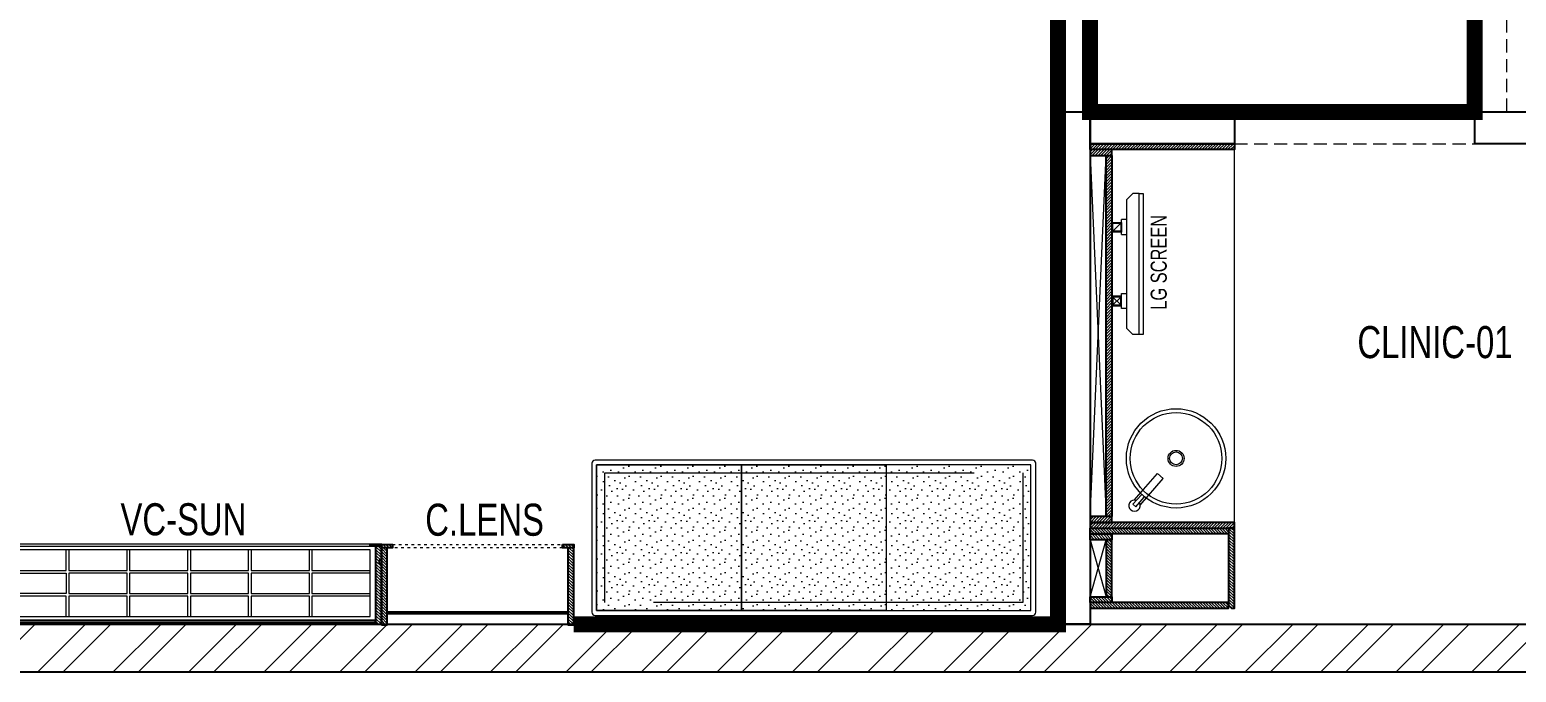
# Model space of a CAD drawing. Header units: feet. Extents: x 9821640 to 9837621, y -5946477 to -5940547.
# Drawn here: x 9829872 to 9834511, y -5946477 to -5944471 of the extents above; entities that cross this region are included whole.
import ezdxf

# ---------------------------------------------------------------- set-up
doc = ezdxf.new("R2010")
doc.units = ezdxf.units.FT
doc.header["$LTSCALE"] = 33
doc.header["$MEASUREMENT"] = 0
for name, pattern in [('a_p6_plan_L18$0$HIDDEN', [0.375, 0.25, -0.125]), ('ACAD_ISO03W100', [30, 12, -18]), ('HIDDEN2', [4.7624999999999975, 3.174999999999998, -1.587499999999999])]:
    doc.linetypes.add(name, pattern=pattern)
doc.layers.add('A-WALL', color=1, linetype='Continuous')
for name, color, linetype, lineweight in [('A-WALL HATCH', 251, 'Continuous', 0), ('Floor-Unit', 1, 'Continuous', 13), ('HIDDEN LINE', 177, 'Continuous', 0), ('LENS-CURTAIN', 5, 'a_p6_plan_L18$0$HIDDEN', 9), ('LENS-HATCH', 251, 'Continuous', 5), ('LENS_DIMENSION', 193, 'Continuous', 0), ('LENS_PARTITION', 21, 'Continuous', 25), ('LENS_TEXT', 31, 'Continuous', 5), ('LK-FF&E FLOOR', 1, 'Continuous', 9), ('LK-FF&E WALL', 1, 'Continuous', 9), ('LK-FLUTTED FINISH', 20, 'Continuous', 30), ('LK-IT', 3, 'Continuous', 18), ('LK-MIRROR', 133, 'Continuous', 13), ('LK-TILES FINISH', 251, 'Continuous', 5), ('LN-ELEVATION-1', 81, 'Continuous', 25), ('LN-ELEVATION-2', 103, 'Continuous', 20), ('LN-ELEVATION-3', 125, 'Continuous', 18), ('LN-ELEVATION-4', 145, 'Continuous', 13), ('LN-ELEVATION-5', 167, 'Continuous', 5), ('LN-HATCH', 251, 'Continuous', 0), ('PLANO-TXT', 252, 'Continuous', 5), ('TV', 92, 'Continuous', 18)]:
    doc.layers.add(name, color=color, linetype=linetype, lineweight=lineweight)
doc.styles.add('LK TXT', font='GILC____.TTF', dxfattribs={"height": 100})
doc.styles.get("Standard").update_dxf_attribs({"font": 'GILC____.TTF'})
pattern_1 = [(45, (7858054.083674966, 3504049.203216764), (-4.490128060534575, 4.490128060534575), [])]
pattern_2 = [(45, (3990327.293469645, 1709214.691590092), (-4.490128060534575, 4.490128060534575), [])]
pattern_3 = [(44.99999999999998, (35858.5, -100655.3575484328), (-4.419417382415918, 4.419417382415923), [])]

# ---------------------------------------------------------------- blocks, each defined once
blk = doc.blocks.new('A$Cb24cf00b')
at = {"layer": 'A-WALL HATCH'}
h = blk.add_hatch(dxfattribs=at)
h.set_pattern_fill('ANSI32', color=256, scale=444)
h.set_pattern_definition([(45, (-3680884.064468086, 5462874.332125538), (-117.7332790675601, 117.7332790675601), []), (45, (-3680805.575615506, 5462874.332125538), (-117.7332790675601, 117.7332790675601), [])])
h.paths.add_polyline_path([(0, 0), (0, 2740), (1490, 2740), (1490, 4440), (710, 4440), (710, 4290), (1340, 4290), (1340, 2920), (-150, 2920), (-150, 4290), (10, 4290), (10, 4440), (-240, 4440), (-240, 4805), (-310, 4805), (-310, 2820), (-150, 2820), (-150, 150), (-6655, 150), (-6655, 0)])
h.paths.add_polyline_path([(-150, 5780), (860, 5780), (860, 5930), (-14461.5, 5930), (-14461.5, 5780)])
at = {"layer": 'A-WALL'}
for p, q in [((-11460, 150), (-150, 150)), ((-6470, 150), (-4670, 150)), ((-4670, 150), (-150, 150)), ((0, 0), (-14461.5, 0))]:
    blk.add_line(p, q, dxfattribs=at)
blk = doc.blocks.new('VC HD 1200')
at = {"layer": 'LN-HATCH', "ltscale": 0.5}
h = blk.add_hatch(dxfattribs=at)
h.set_pattern_fill('ANSI31', color=256, scale=2)
h.set_pattern_definition([(45, (3760859.752907088, 1795248.935917533), (-4.490128060534575, 4.490128060534575), [])])
h.paths.add_polyline_path([(-1200, 250), (-1200, 60), (-1194, 60), (-1194, 50), (-1200, 50), (-1200, 6), (-1182, 6), (-1182, 250)])
h = blk.add_hatch(dxfattribs=at)
h.set_pattern_fill('ANSI31', color=256, scale=2)
h.set_pattern_definition(pattern_1)
h.paths.add_polyline_path([(0, 250), (0, 60), (-6, 60), (-6, 50), (0, 50), (0, 6), (-18, 6), (-18, 250)])
h = blk.add_hatch(dxfattribs=at)
h.set_pattern_fill('ANSI31', color=256, scale=2)
h.set_pattern_definition([(45, (7858047.083674965, 3504049.203216764), (-4.490128060534575, 4.490128060534575), [])])
h.paths.add_polyline_path([(-1165, 6), (-1165, 0), (-1200, 0), (-1200, 6)])
h = blk.add_hatch(dxfattribs=at)
h.set_pattern_fill('ANSI31', color=256, scale=2)
h.set_pattern_definition(pattern_1)
h.paths.add_polyline_path([(-28, 6), (-28, 0), (0, 0), (0, 6)])
at = {"layer": 'LN-ELEVATION-1', "ltscale": 0.5}
for points in [[(-1200, 250), (-1200, 60), (-1194, 60), (-1194, 50), (-1200, 50), (-1200, 6), (-1182, 6), (-1182, 250)], [(-18, 238), (-1182, 238), (-1182, 244), (-18, 244)], [(0, 250), (0, 60), (-6, 60), (-6, 50), (0, 50), (0, 6), (-18, 6), (-18, 250)], [(-1165, 6), (-1165, 0), (-1200, 0), (-1200, 6)], [(-35, 6), (-35, 0), (0, 0), (0, 6)]]:
    blk.add_lwpolyline(points, close=True, dxfattribs=at)
at = {"layer": 'LN-ELEVATION-3', "ltscale": 0.5}
for p, q in [((-1182, 250), (-18, 250)), ((-1165, 6), (-35, 6)), ((-35, 0), (-1165, 0))]:
    blk.add_line(p, q, dxfattribs=at)
for points in [[(-1165.000000000465, 226), (-35, 226), (-35, 18), (-1165.000000000465, 18)], [(-1165.000000000465, 226), (-983.3333333334886, 226), (-983.3333333334886, 162), (-1165.000000000465, 162)], [(-975.3333333334886, 226), (-793.6666666665112, 226), (-793.6666666665112, 162), (-975.3333333334886, 162)], [(-785.6666666665112, 226), (-603.9999999995342, 226), (-603.9999999995342, 162), (-785.6666666665112, 162)], [(-595.9999999995342, 226), (-414.3333333325572, 226), (-414.3333333325572, 162), (-595.9999999995342, 162)], [(-406.3333333325572, 226), (-224.6666666655801, 226), (-224.6666666655801, 162), (-406.3333333325572, 162)], [(-216.6666666655801, 226), (-34.99999999860302, 226), (-34.99999999860302, 162), (-216.6666666655801, 162)], [(-1165.000000000465, 90), (-983.3333333334886, 90), (-983.3333333334886, 154), (-1165.000000000465, 154)], [(-975.3333333334886, 154), (-793.6666666665112, 154), (-793.6666666665112, 90), (-975.3333333334886, 90)], [(-785.6666666665112, 154), (-603.9999999995342, 154), (-603.9999999995342, 90), (-785.6666666665112, 90)], [(-595.9999999995342, 154), (-414.3333333325572, 154), (-414.3333333325572, 90), (-595.9999999995342, 90)], [(-406.3333333325572, 154), (-224.6666666655801, 154), (-224.6666666655801, 90), (-406.3333333325572, 90)], [(-216.6666666655801, 154), (-34.99999999860302, 154), (-34.99999999860302, 90), (-216.6666666655801, 90)], [(-1165.000000000465, 82), (-983.3333333334886, 82), (-983.3333333334886, 18), (-1165.000000000465, 18)], [(-975.3333333334886, 82), (-793.6666666665112, 82), (-793.6666666665112, 18), (-975.3333333334886, 18)], [(-785.6666666665112, 82), (-603.9999999995342, 82), (-603.9999999995342, 18), (-785.6666666665112, 18)], [(-595.9999999995342, 82), (-414.3333333325572, 82), (-414.3333333325572, 18), (-595.9999999995342, 18)], [(-406.3333333325572, 82), (-224.6666666655801, 82), (-224.6666666655801, 18), (-406.3333333325572, 18)], [(-216.6666666655801, 82), (-34.99999999860302, 82), (-34.99999999860302, 18), (-216.6666666655801, 18)]]:
    blk.add_lwpolyline(points, close=True, dxfattribs=at)
blk = doc.blocks.new('3 seater Bench 1385')
at = {"layer": 'LENS-HATCH', "lineweight": 0}
h = blk.add_hatch(dxfattribs=at)
h.set_pattern_fill('STIP1', color=177, scale=100, angle=269.9999999999999, pattern_type=2)
h.set_pattern_definition([(270, (6617025.245374651, -170439.1063060568), (100, -1.516e-13), [0, -100]), (270, (6617009.245374652, -170451.1063060568), (100, -1.516e-13), [0, -100]), (270, (6616985.245374652, -170446.1063060568), (100, -1.516e-13), [0, -100]), (270, (6616962.245374652, -170481.1063060568), (100, -1.516e-13), [0, -100]), (270, (6616998.245374652, -170478.1063060568), (100, -1.516e-13), [0, -100]), (270, (6617022.245374652, -170505.1063060568), (100, -1.516e-13), [0, -100]), (270, (6617029.245374651, -170470.1063060568), (100, -1.516e-13), [0, -100]), (270, (6616988.245374651, -170512.1063060568), (100, -1.516e-13), [0, -100]), (270, (6616956.245374652, -170507.1063060568), (100, -1.516e-13), [0, -100]), (270, (6616941.245374651, -170433.1063060568), (100, -1.516e-13), [0, -100]), (270, (6616961.245374652, -170451.1063060568), (100, -1.516e-13), [0, -100]), (270, (6616942.245374652, -170465.1063060568), (100, -1.516e-13), [0, -100]), (270, (6617006.245374652, -170526.1063060568), (100, -1.516e-13), [0, -100]), (270, (6616981.245374652, -170494.1063060568), (100, -1.516e-13), [0, -100]), (270, (6617014.245374652, -170486.1063060568), (100, -1.516e-13), [0, -100]), (270, (6617005.245374651, -170503.1063060568), (100, -1.516e-13), [0, -100]), (270, (6616978.245374651, -170467.1063060568), (100, -1.516e-13), [0, -100]), (270, (6617032.245374652, -170495.1063060568), (100, -1.516e-13), [0, -100]), (270, (6616973.245374651, -170526.1063060568), (100, -1.516e-13), [0, -100]), (270, (6616943.245374651, -170523.1063060568), (100, -1.516e-13), [0, -100])])
h.paths.add_polyline_path([(677.5000000004657, 227.5), (225.8333333334885, 227.5), (225.8333333334885, -227.5), (677.5000000004657, -227.5)])
h.paths.add_polyline_path([(-225.8333333334885, 227.5), (225.8333333334885, 227.5), (225.8333333334885, -227.5), (-225.8333333334885, -227.5)])
h.paths.add_polyline_path([(-677.5000000004657, 227.5), (-225.8333333334885, 227.5), (-225.8333333334885, -227.5), (-677.5000000004657, -227.5)])
at = {"layer": 'LN-ELEVATION-2', "ltscale": 0.5}
for points in [[(-677.5000000004657, 227.5), (-225.8333333334885, 227.5), (-225.8333333334885, -227.5), (-677.5000000004657, -227.5)], [(-225.8333333334885, 227.5), (225.8333333334885, 227.5), (225.8333333334885, -227.5), (-225.8333333334885, -227.5)], [(677.5000000004657, 227.5), (225.8333333334885, 227.5), (225.8333333334885, -227.5), (677.5000000004657, -227.5)]]:
    blk.add_lwpolyline(points, close=True, dxfattribs=at)
at = {"layer": 'LN-ELEVATION-5', "ltscale": 0.5}
blk.add_lwpolyline([(682.4999999995343, 242.5), (-682.5000000004655, 242.5, 0.4142135623730951), (-692.5000000004655, 232.5), (-692.5000000004655, -232.5, 0.4142135623730951), (-682.5000000004655, -242.5), (682.4999999995343, -242.5, 0.4142135623730951), (692.4999999995343, -232.5), (692.4999999995343, 232.5, 0.4142135623730951)], format="xyb", close=True, dxfattribs=at)
blk.add_lwpolyline([(677.4999999995343, 227.5), (-677.5000000004657, 227.5), (-677.5000000004657, -227.5), (677.4999999995343, -227.5)], close=True, dxfattribs=at)
at = {"layer": 'LN-ELEVATION-5', "linetype": 'HIDDEN2', "ltscale": 11}
blk.add_lwpolyline([(-652.5000000004657, 202.5), (652.5000000004657, 202.5), (652.5000000004657, -202.5), (-652.5000000004657, -202.5)], close=True, dxfattribs=at)
blk = doc.blocks.new('CLENS 600')
at = {"layer": 'LN-HATCH', "ltscale": 0.5}
h = blk.add_hatch(dxfattribs=at)
h.set_pattern_fill('ANSI31', color=256, scale=2)
h.set_pattern_definition(pattern_2)
h.paths.add_polyline_path([(-600, 0), (-582, 0), (-582, -240), (-600, -240)])
h = blk.add_hatch(dxfattribs=at)
h.set_pattern_fill('ANSI31', color=256, scale=2)
h.set_pattern_definition([(45, (3975657.572909575, 1709214.691590092), (-4.490128060534575, 4.490128060534575), [])])
h.paths.add_polyline_path([(-18, 0), (0, 0), (0, -240), (-18, -240)])
h = blk.add_hatch(dxfattribs=at)
h.set_pattern_fill('ANSI31', color=256, scale=2)
h.set_pattern_definition([(45, (3990252.293469645, 1709214.691590092), (-4.490128060534575, 4.490128060534575), [])])
h.paths.add_polyline_path([(-582, -40), (-18, -40), (-18, -34), (-582, -34)])
h = blk.add_hatch(dxfattribs=at)
h.set_pattern_fill('ANSI31', color=256, scale=2)
h.set_pattern_definition(pattern_2)
h.paths.add_polyline_path([(-600, -250), (-565, -250), (-565, -240), (-600, -240)])
h = blk.add_hatch(dxfattribs=at)
h.set_pattern_fill('ANSI31', color=256, scale=2)
h.set_pattern_definition([(45, (3990177.293469646, 1709214.691590092), (-4.490128060534575, 4.490128060534575), [])])
h.paths.add_polyline_path([(-35, -250), (0, -250), (0, -240), (-35, -240)])
at = {"layer": 'HIDDEN LINE', "linetype": 'ACAD_ISO03W100', "ltscale": 0.02}
for p, q in [((-35, -240), (-565, -240)), ((-565, -250), (-35, -250))]:
    blk.add_line(p, q, dxfattribs=at)
at = {"layer": 'LN-ELEVATION-1', "ltscale": 0.5}
for points in [[(-600, 0), (-582, 0), (-582, -240), (-600, -240)], [(-18, 0), (0, 0), (0, -240), (-18, -240)], [(-582, -40), (-18, -40), (-18, -34), (-582, -34)], [(-600, -250), (-565, -250), (-565, -240), (-600, -240)], [(-35, -250), (0, -250), (0, -240), (-35, -240)]]:
    blk.add_lwpolyline(points, close=True, dxfattribs=at)
at = {"layer": 'LN-ELEVATION-4'}
blk.add_line((-18, 0), (-582, 0), dxfattribs=at)
blk = doc.blocks.new('rtf')
at = {"color": 0, "linetype": 'ByBlock', "lineweight": -2}
for p, q in [((16412.5253540573, -172798.8148984113), (16452.40026456733, -172798.8148984113)), ((16412.5253540573, -172810.8148984113), (16412.5253540573, -172798.8148984113)), ((16412.5253540573, -172810.8148984113), (16452.40026456733, -172810.8148984113)), ((16425.26329468148, -172793.1007600746), (16535.26329468148, -172793.1007600746)), ((16425.26329468148, -172817.1007600746), (16535.26329468148, -172817.1007600746)), ((16535.26329468148, -172793.1007600746), (16535.26329468148, -172817.1007600746))]:
    blk.add_line(p, q, dxfattribs=at)
for centre, radius, start, end in [((16412.5253540573, -172805.1007600746), 17.5, 21.05058810897431, 340.9421780194656), ((16444.53660690578, -172804.8148984114), 9.891264419597851, 322.656233941354, 37.34376605891414)]:
    blk.add_arc(centre, radius, start, end, dxfattribs=at)
blk = doc.blocks.new('dsg')
at = {"color": 0, "linetype": 'ByBlock', "lineweight": -2}
for radius in [155, 143, 25, 20]:
    blk.add_circle((11491.5035008227, -171102.5847399924), radius, dxfattribs=at)
blk.add_blockref('rtf', (-5117.472106590168, 1702.9323767405), dxfattribs=at)
blk = doc.blocks.new('CLINIC - CABINET SINK')
at = {"layer": 'LN-HATCH', "ltscale": 0.5}
h = blk.add_hatch(dxfattribs=at)
h.set_pattern_fill('ANSI31', color=256, scale=2)
h.set_pattern_definition([(45, (4052861.500382861, 1708016.355767586), (-4.490128060534575, 4.490128060534575), [])])
h.paths.add_polyline_path([(-563.359543572413, 156.9999999999999), (564.640456427587, 156.9999999999999), (564.640456427587, 174.9999999999999), (-563.359543572413, 174.9999999999999)])
h.paths.add_polyline_path([(582.6404564275867, 225), (600.6404564275867, 225), (600.6404564275867, -225), (582.6404564275867, -225)])
h.paths.add_polyline_path([(564.640456427587, 225), (582.6404564275867, 225), (582.6404564275867, 156.9999999999999), (564.640456427587, 156.9999999999999)])
h.paths.add_polyline_path([(-581.359543572413, 225), (-599.359543572413, 225), (-599.359543572413, -225), (-581.359543572413, -225)])
h.paths.add_polyline_path([(-581.359543572413, 225), (-563.359543572413, 225), (-563.359543572413, 156.9999999999999), (-581.359543572413, 156.9999999999999)])
at = {"layer": 'LN-ELEVATION-1', "ltscale": 0.5}
for points in [[(-581.359543572413, 225), (-599.359543572413, 225), (-599.359543572413, -225), (-581.359543572413, -225)], [(-581.359543572413, 225), (-563.359543572413, 225), (-563.359543572413, 156.9999999999999), (-581.359543572413, 156.9999999999999)], [(564.640456427587, 225), (582.6404564275867, 225), (582.6404564275867, 156.9999999999999), (564.640456427587, 156.9999999999999)], [(582.6404564275867, 225), (600.6404564275867, 225), (600.6404564275867, -225), (582.6404564275867, -225)], [(-563.359543572413, 156.9999999999999), (564.640456427587, 156.9999999999999), (564.640456427587, 174.9999999999999), (-563.359543572413, 174.9999999999999)]]:
    blk.add_lwpolyline(points, close=True, dxfattribs=at)
at = {"layer": 'LN-ELEVATION-2', "ltscale": 0.5}
blk.add_line((582.6404564275867, -225), (-581.359543572413, -225), dxfattribs=at)
at = {"layer": 'LN-HATCH', "ltscale": 0.5}
for p, q in [((564.640456427587, 225), (-563.359543572413, 174.9999999999999)), ((-563.359543572413, 225), (564.640456427587, 174.9999999999999))]:
    blk.add_line(p, q, dxfattribs=at)
at = {"layer": 'LN-ELEVATION-3', "xscale": -1, "rotation": 41.1558274151866}
blk.add_blockref('dsg', (-103569.3304926871, 136346.6509754679), dxfattribs=at)
blk = doc.blocks.new('CLINIC SCREEN')
at = {"layer": 'TV', "ltscale": 12}
for p, q in [((-220.0000000000082, -19.41163062257681), (-200.5883693773149, 0)), ((200.5883693773149, 0), (-200.5883693773149, 0)), ((-138.5315413423604, 0), (-138.5315413423604, 15.514207008644)), ((-138.5315413423604, 15.514207008644), (-91.98892031613741, 15.514207008644)), ((-91.98892031613741, 15.514207008644), (-91.98892031613741, 0)), ((91.98892031610741, 15.514207008644), (91.98892031610741, 0)), ((91.98892031610741, 15.514207008644), (138.5315413423595, 15.514207008644)), ((138.5315413423595, 0), (138.5315413423595, 15.514207008644)), ((219.9999999999918, -19.41163062257681), (200.5883693773149, 0)), ((-220.0000000000082, -38.82326124538668), (-220.0000000000082, -19.41163062257681)), ((219.9999999999918, -38.82326124538668), (219.9999999999918, -19.41163062257681))]:
    blk.add_line(p, q, dxfattribs=at)
at = {"layer": 'TV'}
for p, q in [((-103.1090284836336, 42.85441964946222), (-127.4114311772946, 18.55201695591665)), ((-127.4114311772946, 42.85441964946222), (-103.1090284836336, 18.55201695591665)), ((102.7052824410566, 42.85441964946222), (127.007685134602, 18.55201695591665))]:
    blk.add_line(p, q, dxfattribs=at)
for points in [[(-130.4492315140169, 15.51421661919448), (-100.0712281470269, 15.51421661919448), (-100.0712281470269, 45.89221998606814), (-130.4492315140169, 45.89221998606814)], [(-127.4114311772946, 18.55201695591665), (-103.1090284836336, 18.55201695591665), (-103.1090284836336, 42.85441964946222), (-127.4114311772946, 42.85441964946222)], [(130.0454854713243, 15.51421661919448), (99.66748210433435, 15.51421661919448), (99.66748210433435, 45.89221998606814), (130.0454854713243, 45.89221998606814)], [(127.007685134602, 18.55201695591665), (102.7052824410566, 18.55201695591665), (102.7052824410566, 42.85441964946222), (127.007685134602, 42.85441964946222)]]:
    blk.add_lwpolyline(points, close=True, dxfattribs=at)
at = {"layer": 'TV', "ltscale": 12}
blk.add_lwpolyline([(-220.0000000000082, -51.71278328332107), (-220.0000000000082, -38.82326124538668), (219.9999999999918, -38.82326124538668), (219.9999999999918, -51.71278328332107)], close=True, dxfattribs=at)
at = {"layer": 'Floor-Unit', "color": 0, "ltscale": 2, "insert": (5.199680584678389, -100.4085774972336), "char_height": 50, "attachment_point": 5}
blk.add_mtext_dynamic_manual_height_columns('LG SCREEN', width=466.4796511627907, gutter_width=12.5, heights=[0], dxfattribs=at)
blk = doc.blocks.new('CLINIC - MOP CLOSET')
at = {"layer": 'LN-HATCH', "ltscale": 0.5}
h = blk.add_hatch(dxfattribs=at)
h.set_pattern_fill('ANSI31', color=256, scale=50, angle=360)
h.set_pattern_definition(pattern_3)
h.paths.add_polyline_path([(-106.3595435724128, 216), (-124.3595435724128, 216), (-124.3595435724128, -216), (-106.3595435724128, -216)])
h = blk.add_hatch(dxfattribs=at)
h.set_pattern_fill('ANSI31', color=256, scale=50, angle=360)
h.set_pattern_definition(pattern_3)
h.paths.add_polyline_path([(-106.3595435724128, 216), (-88.35954357241282, 216), (-88.35954357241282, 148), (-106.3595435724128, 148)])
h = blk.add_hatch(dxfattribs=at)
h.set_pattern_fill('ANSI31', color=256, scale=50, angle=360)
h.set_pattern_definition(pattern_3)
h.paths.add_polyline_path([(89.64045642758717, 216), (107.6404564275872, 216), (107.6404564275872, 148), (89.64045642758717, 148)])
h = blk.add_hatch(dxfattribs=at)
h.set_pattern_fill('ANSI31', color=256, scale=50, angle=360)
h.set_pattern_definition(pattern_3)
h.paths.add_polyline_path([(107.6404564275872, 216), (125.6404564275872, 216), (125.6404564275872, -216), (107.6404564275872, -216)])
h = blk.add_hatch(dxfattribs=at)
h.set_pattern_fill('ANSI31', color=256, scale=50, angle=360)
h.set_pattern_definition(pattern_3)
h.paths.add_polyline_path([(-88.35954357241282, 148), (89.64045642758717, 148), (89.64045642758717, 166), (-88.35954357241282, 166)])
h = blk.add_hatch(dxfattribs=at)
h.set_pattern_fill('ANSI31', color=256, scale=50, angle=360)
h.set_pattern_definition([(44.99999999999998, (35894.5, -101037.3575484328), (-4.419417382415918, 4.419417382415923), [])])
h.paths.add_polyline_path([(-115.3595435724055, -216), (-124.3595435724128, -225), (-124.3595435724128, -234), (125.6404564275872, -234), (125.6404564275872, -216)])
at = {"layer": 'LN-ELEVATION-1', "ltscale": 0.5}
for points in [[(-106.3595435724128, 216), (-124.3595435724128, 216), (-124.3595435724128, -216), (-106.3595435724128, -216)], [(-106.3595435724128, 216), (-88.35954357241282, 216), (-88.35954357241282, 148), (-106.3595435724128, 148)], [(89.64045642758717, 216), (107.6404564275872, 216), (107.6404564275872, 148), (89.64045642758717, 148)], [(107.6404564275872, 216), (125.6404564275872, 216), (125.6404564275872, -216), (107.6404564275872, -216)], [(-88.35954357241282, 148), (89.64045642758717, 148), (89.64045642758717, 166), (-88.35954357241282, 166)], [(-124.3595435724128, -225), (-124.3595435724128, -234), (125.6404564275872, -234), (125.6404564275872, -216), (-115.3595435724128, -216)]]:
    blk.add_lwpolyline(points, close=True, dxfattribs=at)
at = {"layer": 'LN-HATCH', "ltscale": 0.5}
for p, q in [((89.64045642758717, 216), (-88.35954357241282, 166)), ((-88.35954357241282, 216), (89.64045642758717, 166))]:
    blk.add_line(p, q, dxfattribs=at)

msp = doc.modelspace()

# ---------------------------------------------------------------- linework, layer by layer
at = {"layer": 'LENS-CURTAIN', "ltscale": 5}
for points in [[(9833181.113716308, -5943927.150247236), (9833081.11371631, -5943927.150247236), (9833081.11371631, -5944727.150247506), (9833181.113716308, -5944727.150247506)], [(9834481.113716306, -5944727.150247506), (9834481.113716306, -5943927.150247506), (9834381.113716306, -5943927.150247506), (9834381.113716306, -5944727.150247506)], [(9834381.113716306, -5944727.150247506), (9833631.113716306, -5944727.150247506), (9833631.113716306, -5944827.150247506), (9834381.113716306, -5944827.150247506)]]:
    msp.add_lwpolyline(points, close=True, dxfattribs=at)
at = {"layer": 'LENS_PARTITION'}
for points in [[(9833081.11371631, -5944727.150247506), (9833181.113716308, -5944727.150247506), (9833181.113716308, -5946327.150247506), (9833081.11371631, -5946327.150247506)], [(9833181.113716308, -5944727.150247506), (9833631.113716306, -5944727.150247506), (9833631.113716306, -5944827.150247506), (9833181.113716308, -5944827.150247506)], [(9834381.113716306, -5944727.150247506), (9835981.113716306, -5944727.150247506), (9835981.113716306, -5944827.150247506), (9834381.113716306, -5944827.150247506)]]:
    msp.add_lwpolyline(points, close=True, dxfattribs=at)
at = {"layer": 'LK-FLUTTED FINISH', "linetype": 'ACAD_ISO03W100', "ltscale": 0.05, "const_width": 50}
msp.add_lwpolyline([(9832471.113716306, -5943927.150247506), (9833081.11371631, -5943927.150247506), (9833081.11371631, -5944727.150247506)], dxfattribs=at)
at = {"layer": 'LK-MIRROR', "linetype": 'ACAD_ISO03W100', "ltscale": 0.05, "const_width": 50}
msp.add_lwpolyline([(9833081.11371631, -5944727.150247506), (9833081.11371631, -5946327.150247506), (9831569.613716317, -5946327.150247506)], dxfattribs=at)
at = {"layer": 'LK-TILES FINISH', "color": 212, "linetype": 'ACAD_ISO03W100', "ltscale": 0.05, "const_width": 50}
msp.add_lwpolyline([(9833254.113716312, -5943927.150247203), (9833181.113716308, -5943927.150247236), (9833181.113716308, -5944727.150247506), (9834381.113716306, -5944727.150247506), (9834381.113716306, -5943927.150247506), (9834004.11371631, -5943927.150247506)], dxfattribs=at)

# ---------------------------------------------------------------- block references
at = {"layer": 'LENS_DIMENSION'}
msp.add_blockref('A$Cb24cf00b', (9836131.113716306, -5946477.150247505), dxfattribs=at)
at = {"layer": 'LK-FF&E FLOOR'}
msp.add_blockref('3 seater Bench 1385', (9832318.833333336, -5946057.097297146), dxfattribs=at)
at = {"layer": 'LK-FF&E WALL', "xscale": -1}
for name, p, rotation in [('CLINIC - CABINET SINK', (9833406.11371631, -5945426.509791079), 90), ('VC HD 1200', (9830969.613716317, -5946077.150247506), 180), ('CLENS 600', (9831569.613716317, -5946328.499303247), 180)]:
    msp.add_blockref(name, p, dxfattribs=dict(at, rotation=rotation))
at = {"layer": 'LK-FF&E WALL', "rotation": 90}
msp.add_blockref('CLINIC - MOP CLOSET', (9833397.113716308, -5946152.790703933), dxfattribs=at)
at = {"layer": 'LK-IT', "rotation": 90.00000000000006}
msp.add_blockref('CLINIC SCREEN', (9833295.005936284, -5945202.150247506), dxfattribs=at)

# ---------------------------------------------------------------- texts
at = {"layer": 'LENS_TEXT', "linetype": 'Continuous', "ltscale": 3, "insert": (9834257.146265108, -5945446.797285559), "char_height": 100, "attachment_point": 5}
msp.add_mtext_dynamic_manual_height_columns('CLINIC-01', width=352.4261745174633, gutter_width=0.9999999999999992, heights=[0], dxfattribs=at)
at = {"layer": 'PLANO-TXT', "linetype": 'Continuous', "ltscale": 3, "char_height": 100, "width": 149.546511627907, "attachment_point": 5, "style": 'LK TXT'}
for s, insert in [('VC-SUN', (9830351.961204221, -5946000.08146788, -23744.04052932372)), ('C.LENS', (9831291.582493307, -5946001.430523639, -23744.04052932372))]:
    msp.add_mtext(s, dxfattribs=dict(at, insert=insert))

doc.saveas('drawing.dxf')
